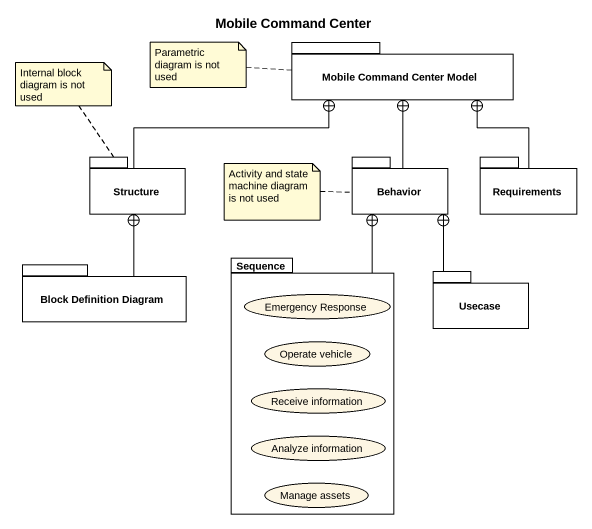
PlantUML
@startuml
title Mobile Command Center
package "Mobile Command Center Model" as Mobile_Command_Center_Model {
}
package Structure {
}
package Behavior {
}
package Requirements {
}
package "Block Definition Diagram" as Block_Definition_Diagram {
}
package Sequence {
  usecase "Emergency Response" as Emergency_Response
  usecase "Operate vehicle" as Operate_vehicle
  usecase "Receive information" as Receive_information
  usecase "Analyze information" as Analyze_information
  usecase "Manage assets" as Manage_assets
}
package "Usecase" as Usecase_ {
}
Structure -right-+ Mobile_Command_Center_Model
Behavior -up-+ Mobile_Command_Center_Model
Requirements -up-+ Mobile_Command_Center_Model
Block_Definition_Diagram -up-+ Structure
Sequence -up-+ Behavior
Usecase_ -up-+ Behavior
note left of Mobile_Command_Center_Model : Parametric diagram is not used
note top of Structure : Internal block diagram is not used
note left of Behavior : Activity and state machine diagram is not used
@enduml
